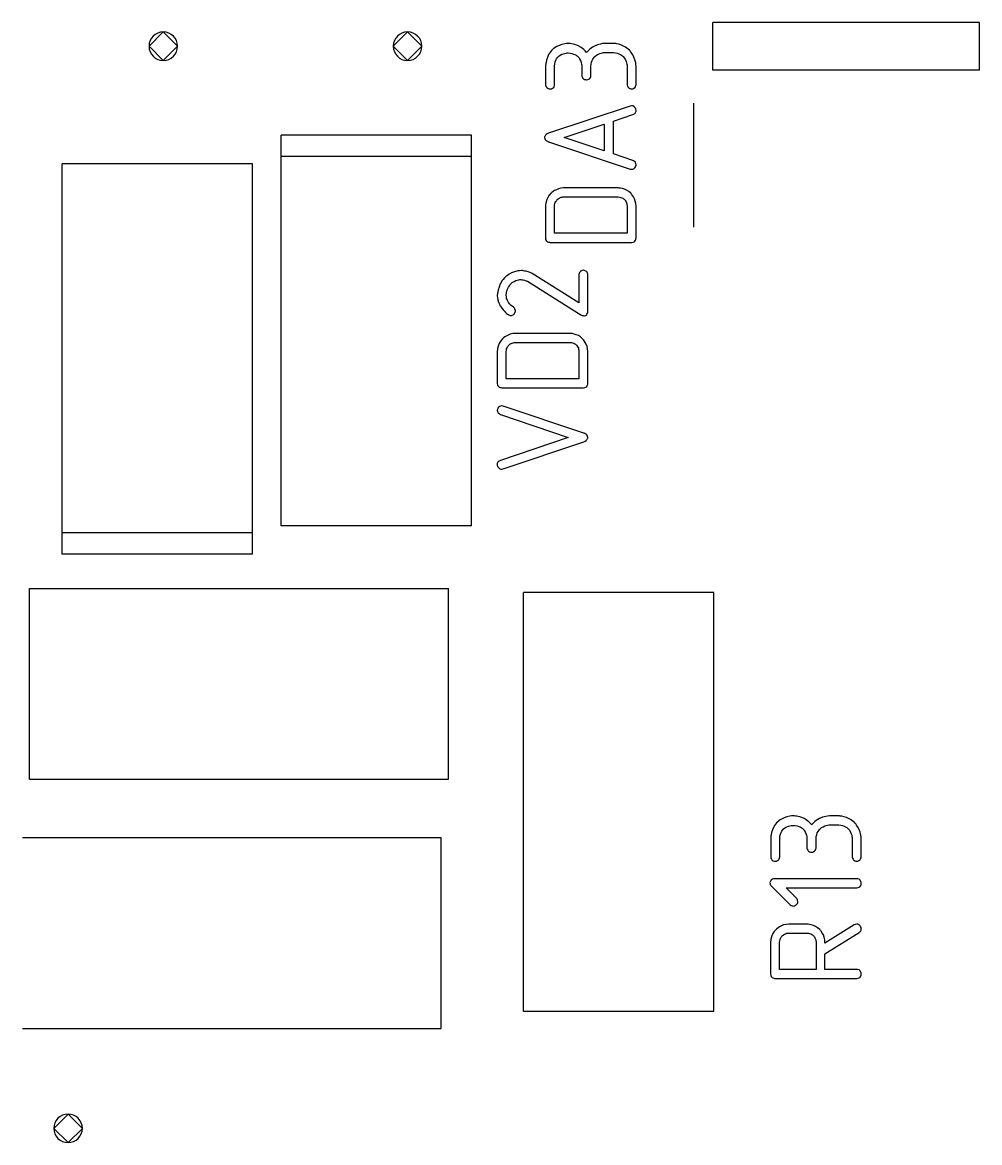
# Model space of a CAD drawing. Header units: inches. Extents: x 0 to 594, y -420 to 0.
# Drawn here: x 249.08 to 259.14, y -162.03 to -150.27 of the extents above; entities that cross this region are included whole.
import ezdxf

# ---------------------------------------------------------------- set-up
doc = ezdxf.new("R2010")
doc.units = ezdxf.units.IN
doc.header["$MEASUREMENT"] = 0

msp = doc.modelspace()

# ---------------------------------------------------------------- linework, layer by layer
at = {"color": 18, "true_color": 0x000000}
for p, q in [((259.135, -150.268), (256.335, -150.268)), ((256.335, -150.768), (256.335, -150.268)), ((259.135, -150.768), (259.135, -150.268)), ((250.562, -150.368), (250.412, -150.518)), ((250.712, -150.518), (250.562, -150.368)), ((253.127, -150.368), (252.977, -150.518)), ((253.277, -150.518), (253.127, -150.368)), ((250.412, -150.518), (250.562, -150.668)), ((250.562, -150.668), (250.712, -150.518)), ((252.977, -150.518), (253.127, -150.668)), ((253.127, -150.668), (253.277, -150.518)), ((254.627, -150.577), (254.617, -150.591)), ((254.638, -150.563), (254.627, -150.577)), ((254.651, -150.551), (254.638, -150.563)), ((254.652, -150.549), (254.651, -150.551)), ((254.653, -150.548), (254.652, -150.549)), ((254.658, -150.545), (254.653, -150.548)), ((254.663, -150.541), (254.658, -150.545)), ((254.677, -150.531), (254.663, -150.541)), ((254.696, -150.52), (254.677, -150.531)), ((254.72, -150.51), (254.696, -150.52)), ((254.748, -150.5), (254.72, -150.51)), ((254.779, -150.493), (254.748, -150.5)), ((254.796, -150.49), (254.779, -150.493)), ((254.814, -150.49), (254.796, -150.49)), ((254.817, -150.49), (254.814, -150.49)), ((254.824, -150.49), (254.817, -150.49)), ((254.835, -150.491), (254.824, -150.49)), ((254.849, -150.493), (254.835, -150.491)), ((254.866, -150.497), (254.849, -150.493)), ((254.883, -150.501), (254.866, -150.497)), ((254.903, -150.507), (254.883, -150.501)), ((254.921, -150.514), (254.903, -150.507)), ((254.923, -150.515), (254.921, -150.514)), ((254.93, -150.518), (254.923, -150.515)), ((254.938, -150.524), (254.93, -150.518)), ((254.949, -150.531), (254.938, -150.524)), ((254.964, -150.541), (254.949, -150.531)), ((254.978, -150.552), (254.964, -150.541)), ((254.993, -150.566), (254.978, -150.552)), ((255.007, -150.583), (254.993, -150.566)), ((255.009, -150.582), (255.007, -150.583)), ((255.013, -150.576), (255.009, -150.582)), ((255.02, -150.569), (255.013, -150.576)), ((255.03, -150.56), (255.02, -150.569)), ((255.041, -150.549), (255.03, -150.56)), ((255.055, -150.539), (255.041, -150.549)), ((255.071, -150.528), (255.055, -150.539)), ((255.089, -150.518), (255.071, -150.528)), ((255.092, -150.517), (255.089, -150.518)), ((255.097, -150.514), (255.092, -150.517)), ((255.107, -150.51), (255.097, -150.514)), ((255.121, -150.504), (255.107, -150.51)), ((255.137, -150.5), (255.121, -150.504)), ((255.155, -150.496), (255.137, -150.5)), ((255.175, -150.491), (255.155, -150.496)), ((255.161, -150.59), (255.175, -150.587)), ((255.196, -150.49), (255.175, -150.491)), ((255.175, -150.587), (255.186, -150.584)), ((255.186, -150.584), (255.193, -150.584)), ((255.193, -150.584), (255.196, -150.584)), ((255.291, -150.49), (255.196, -150.49)), ((255.196, -150.584), (255.291, -150.584)), ((255.292, -150.49), (255.291, -150.49)), ((255.291, -150.584), (255.312, -150.586)), ((255.295, -150.49), (255.292, -150.49)), ((255.3, -150.49), (255.295, -150.49)), ((255.308, -150.491), (255.3, -150.49)), ((255.315, -150.491), (255.308, -150.491)), ((255.312, -150.586), (255.331, -150.591)), ((255.324, -150.494), (255.315, -150.491)), ((255.348, -150.498), (255.324, -150.494)), ((255.374, -150.507), (255.348, -150.498)), ((255.402, -150.52), (255.374, -150.507)), ((255.416, -150.528), (255.402, -150.52)), ((255.43, -150.537), (255.416, -150.528)), ((255.444, -150.548), (255.43, -150.537)), ((255.458, -150.56), (255.444, -150.548)), ((255.46, -150.562), (255.458, -150.56)), ((255.461, -150.563), (255.46, -150.562)), ((255.464, -150.568), (255.461, -150.563)), ((255.47, -150.573), (255.464, -150.568)), ((255.479, -150.587), (255.47, -150.573)), ((255.492, -150.608), (255.479, -150.587)), ((254.58, -150.7), (254.579, -150.71)), ((254.582, -150.689), (254.58, -150.7)), ((254.586, -150.665), (254.582, -150.689)), ((254.596, -150.635), (254.586, -150.665)), ((254.608, -150.606), (254.596, -150.635)), ((254.617, -150.591), (254.608, -150.606)), ((254.672, -150.728), (254.673, -150.704)), ((254.673, -150.704), (254.679, -150.683)), ((254.679, -150.683), (254.686, -150.665)), ((254.686, -150.665), (254.693, -150.649)), ((254.693, -150.649), (254.701, -150.638)), ((254.701, -150.638), (254.708, -150.63)), ((254.708, -150.63), (254.714, -150.624)), ((254.714, -150.624), (254.715, -150.623)), ((254.715, -150.623), (254.731, -150.611)), ((254.731, -150.611), (254.748, -150.603)), ((254.748, -150.603), (254.763, -150.597)), ((254.763, -150.597), (254.779, -150.593)), ((254.779, -150.593), (254.793, -150.59)), ((254.793, -150.59), (254.803, -150.589)), ((254.803, -150.589), (254.81, -150.589)), ((254.81, -150.589), (254.813, -150.589)), ((254.813, -150.589), (254.834, -150.59)), ((254.834, -150.59), (254.854, -150.594)), ((254.854, -150.594), (254.871, -150.6)), ((254.871, -150.6), (254.885, -150.606)), ((254.885, -150.606), (254.897, -150.613)), ((254.897, -150.613), (254.906, -150.618)), ((254.906, -150.618), (254.911, -150.623)), ((254.911, -150.623), (254.913, -150.624)), ((254.913, -150.624), (254.928, -150.639)), ((254.928, -150.639), (254.938, -150.658)), ((254.938, -150.658), (254.947, -150.675)), ((254.947, -150.675), (254.952, -150.692)), ((254.952, -150.692), (254.955, -150.706)), ((255.054, -150.707), (255.059, -150.687)), ((255.059, -150.687), (255.065, -150.669)), ((255.065, -150.669), (255.074, -150.655)), ((255.074, -150.655), (255.081, -150.642)), ((255.081, -150.642), (255.088, -150.634)), ((255.088, -150.634), (255.093, -150.628)), ((255.093, -150.628), (255.095, -150.627)), ((255.095, -150.627), (255.112, -150.613)), ((255.112, -150.613), (255.128, -150.603)), ((255.128, -150.603), (255.145, -150.594)), ((255.145, -150.594), (255.161, -150.59)), ((255.331, -150.591), (255.348, -150.597)), ((255.348, -150.597), (255.364, -150.606)), ((255.364, -150.606), (255.375, -150.613)), ((255.375, -150.613), (255.385, -150.62)), ((255.385, -150.62), (255.391, -150.625)), ((255.391, -150.625), (255.392, -150.627)), ((255.392, -150.627), (255.406, -150.644)), ((255.406, -150.644), (255.416, -150.661)), ((255.416, -150.661), (255.423, -150.677)), ((255.423, -150.677), (255.427, -150.693)), ((255.427, -150.693), (255.43, -150.707)), ((255.505, -150.632), (255.492, -150.608)), ((255.516, -150.661), (255.505, -150.632)), ((255.525, -150.693), (255.516, -150.661)), ((255.526, -150.71), (255.525, -150.693)), ((254.579, -150.71), (254.577, -150.717)), ((254.577, -150.717), (254.577, -150.927)), ((254.577, -150.717), (254.577, -150.717)), ((254.672, -150.921), (254.672, -150.728)), ((254.955, -150.706), (254.956, -150.717)), ((254.956, -150.717), (254.958, -150.725)), ((254.958, -150.725), (254.958, -150.831)), ((255.052, -150.728), (255.054, -150.707)), ((255.052, -150.827), (255.052, -150.728)), ((255.43, -150.707), (255.433, -150.718)), ((255.433, -150.718), (255.433, -150.927)), ((255.527, -150.728), (255.526, -150.71)), ((255.527, -150.921), (255.527, -150.728)), ((259.135, -150.768), (256.335, -150.768)), ((254.577, -150.927), (254.58, -150.934)), ((254.58, -150.934), (254.584, -150.944)), ((254.666, -150.943), (254.67, -150.931)), ((254.67, -150.931), (254.672, -150.921)), ((254.958, -150.831), (254.961, -150.838)), ((254.961, -150.838), (254.966, -150.849)), ((254.966, -150.849), (254.972, -150.857)), ((254.972, -150.857), (254.973, -150.859)), ((254.973, -150.859), (254.975, -150.859)), ((254.975, -150.859), (254.986, -150.866)), ((254.986, -150.866), (254.996, -150.869)), ((254.996, -150.869), (255.003, -150.871)), ((255.003, -150.871), (255.004, -150.871)), ((255.004, -150.871), (255.006, -150.871)), ((255.006, -150.871), (255.019, -150.869)), ((255.019, -150.869), (255.03, -150.864)), ((255.03, -150.864), (255.037, -150.859)), ((255.037, -150.859), (255.038, -150.858)), ((255.038, -150.858), (255.04, -150.858)), ((255.04, -150.858), (255.047, -150.847)), ((255.047, -150.847), (255.051, -150.835)), ((255.051, -150.835), (255.052, -150.827)), ((255.433, -150.927), (255.436, -150.934)), ((255.436, -150.934), (255.441, -150.945)), ((255.522, -150.943), (255.526, -150.931)), ((255.526, -150.931), (255.527, -150.921)), ((254.584, -150.944), (254.59, -150.951)), ((254.59, -150.951), (254.591, -150.954)), ((254.591, -150.954), (254.593, -150.954)), ((254.593, -150.954), (254.604, -150.961)), ((254.604, -150.961), (254.615, -150.964)), ((254.615, -150.964), (254.622, -150.965)), ((254.622, -150.965), (254.624, -150.965)), ((254.624, -150.965), (254.625, -150.965)), ((254.625, -150.965), (254.639, -150.964)), ((254.639, -150.964), (254.649, -150.959)), ((254.649, -150.959), (254.656, -150.955)), ((254.656, -150.955), (254.659, -150.954)), ((254.659, -150.954), (254.666, -150.943)), ((255.441, -150.945), (255.447, -150.951)), ((255.447, -150.951), (255.448, -150.954)), ((255.448, -150.954), (255.45, -150.954)), ((255.45, -150.954), (255.461, -150.961)), ((255.461, -150.961), (255.471, -150.964)), ((255.471, -150.964), (255.478, -150.965)), ((255.478, -150.965), (255.479, -150.965)), ((255.479, -150.965), (255.481, -150.965)), ((255.481, -150.965), (255.494, -150.964)), ((255.494, -150.964), (255.505, -150.959)), ((255.505, -150.959), (255.512, -150.955)), ((255.512, -150.955), (255.513, -150.954)), ((255.513, -150.954), (255.515, -150.954)), ((255.515, -150.954), (255.522, -150.943)), ((255.465, -151.147), (254.608, -151.432)), ((255.482, -151.144), (255.465, -151.147)), ((255.484, -151.144), (255.482, -151.144)), ((255.485, -151.144), (255.484, -151.144)), ((255.494, -151.146), (255.485, -151.144)), ((255.503, -151.151), (255.494, -151.146)), ((255.509, -151.154), (255.503, -151.151)), ((255.515, -151.16), (255.509, -151.154)), ((255.516, -151.162), (255.515, -151.16)), ((255.52, -151.169), (255.516, -151.162)), ((255.526, -151.181), (255.52, -151.169)), ((256.135, -152.418), (256.135, -151.118)), ((255.289, -151.305), (255.495, -151.236)), ((255.495, -151.236), (255.503, -151.231)), ((255.503, -151.231), (255.509, -151.229)), ((255.509, -151.229), (255.515, -151.224)), ((255.515, -151.224), (255.518, -151.222)), ((255.518, -151.222), (255.522, -151.216)), ((255.522, -151.216), (255.523, -151.215)), ((255.523, -151.215), (255.526, -151.206)), ((255.527, -151.193), (255.526, -151.181)), ((255.526, -151.206), (255.527, -151.199)), ((255.527, -151.199), (255.527, -151.193)), ((254.773, -151.477), (255.192, -151.337)), ((255.192, -151.337), (255.192, -151.618)), ((255.192, -151.337), (255.192, -151.337)), ((255.289, -151.65), (255.289, -151.305)), ((253.184, -151.454), (251.799, -151.454)), ((251.799, -155.554), (251.799, -151.454)), ((253.799, -151.454), (253.184, -151.454)), ((253.799, -155.554), (253.799, -151.454)), ((254.569, -151.466), (254.567, -151.471)), ((254.567, -151.471), (254.567, -151.477)), ((254.567, -151.471), (254.567, -151.471)), ((254.567, -151.477), (254.569, -151.488)), ((254.573, -151.46), (254.569, -151.466)), ((254.569, -151.488), (254.573, -151.497)), ((254.577, -151.451), (254.573, -151.46)), ((254.573, -151.497), (254.58, -151.505)), ((254.584, -151.444), (254.577, -151.451)), ((254.58, -151.505), (254.587, -151.511)), ((254.594, -151.437), (254.584, -151.444)), ((254.587, -151.511), (254.596, -151.516)), ((254.608, -151.432), (254.594, -151.437)), ((254.596, -151.516), (254.601, -151.519)), ((254.601, -151.519), (254.607, -151.52)), ((254.607, -151.52), (254.608, -151.522)), ((254.608, -151.522), (255.465, -151.808)), ((255.192, -151.618), (254.773, -151.477)), ((249.499, -155.854), (249.499, -151.754)), ((251.499, -151.754), (249.499, -151.754)), ((251.499, -155.854), (251.499, -151.754)), ((253.799, -151.678), (251.799, -151.678)), ((253.799, -152.008), (253.799, -151.678)), ((255.495, -151.719), (255.289, -151.65)), ((255.498, -151.721), (255.495, -151.719)), ((255.503, -151.723), (255.498, -151.721)), ((255.512, -151.728), (255.503, -151.723)), ((255.52, -151.736), (255.512, -151.728)), ((255.522, -151.738), (255.52, -151.736)), ((255.523, -151.743), (255.522, -151.738)), ((255.526, -151.752), (255.523, -151.743)), ((255.527, -151.762), (255.526, -151.752)), ((255.527, -151.764), (255.527, -151.762)), ((255.465, -151.808), (255.482, -151.811)), ((255.482, -151.811), (255.489, -151.809)), ((255.489, -151.809), (255.495, -151.808)), ((255.495, -151.808), (255.506, -151.802)), ((255.506, -151.802), (255.512, -151.798)), ((255.512, -151.798), (255.515, -151.795)), ((255.515, -151.795), (255.522, -151.784)), ((255.522, -151.784), (255.526, -151.773)), ((255.526, -151.773), (255.527, -151.764)), ((254.6, -152.107), (254.59, -152.129)), ((254.614, -152.084), (254.6, -152.107)), ((254.632, -152.063), (254.614, -152.084)), ((254.635, -152.06), (254.632, -152.063)), ((254.642, -152.055), (254.635, -152.06)), ((254.655, -152.045), (254.642, -152.055)), ((254.67, -152.035), (254.655, -152.045)), ((254.69, -152.025), (254.67, -152.035)), ((254.713, -152.015), (254.69, -152.025)), ((254.71, -152.12), (254.721, -152.113)), ((254.738, -152.01), (254.713, -152.015)), ((254.721, -152.113), (254.732, -152.108)), ((254.732, -152.108), (254.742, -152.104)), ((254.766, -152.007), (254.738, -152.01)), ((254.742, -152.104), (254.752, -152.103)), ((254.752, -152.103), (254.759, -152.101)), ((254.759, -152.101), (254.765, -152.101)), ((254.765, -152.101), (254.766, -152.101)), ((255.337, -152.007), (254.766, -152.007)), ((254.766, -152.101), (255.339, -152.101)), ((255.339, -152.007), (255.337, -152.007)), ((255.34, -152.007), (255.339, -152.007)), ((255.339, -152.101), (255.354, -152.103)), ((255.344, -152.007), (255.34, -152.007)), ((255.35, -152.008), (255.344, -152.007)), ((255.365, -152.01), (255.35, -152.008)), ((255.354, -152.103), (255.367, -152.106)), ((255.384, -152.014), (255.365, -152.01)), ((255.367, -152.106), (255.379, -152.11)), ((255.379, -152.11), (255.389, -152.115)), ((255.405, -152.021), (255.384, -152.014)), ((255.389, -152.115), (255.396, -152.121)), ((255.427, -152.031), (255.405, -152.021)), ((255.45, -152.045), (255.427, -152.031)), ((255.472, -152.063), (255.45, -152.045)), ((255.475, -152.066), (255.472, -152.063)), ((255.481, -152.073), (255.475, -152.066)), ((255.489, -152.086), (255.481, -152.073)), ((255.499, -152.101), (255.489, -152.086)), ((255.511, -152.121), (255.499, -152.101)), ((254.577, -152.184), (254.576, -152.19)), ((254.576, -152.19), (254.576, -152.531)), ((254.576, -152.19), (254.576, -152.19)), ((254.579, -152.169), (254.577, -152.184)), ((254.583, -152.151), (254.579, -152.169)), ((254.59, -152.129), (254.583, -152.151)), ((254.67, -152.197), (254.672, -152.183)), ((254.67, -152.483), (254.67, -152.197)), ((254.672, -152.183), (254.675, -152.169)), ((254.672, -152.183), (254.672, -152.183)), ((254.675, -152.169), (254.679, -152.158)), ((254.679, -152.158), (254.684, -152.148)), ((254.684, -152.148), (254.69, -152.141)), ((254.69, -152.141), (254.694, -152.134)), ((254.694, -152.134), (254.697, -152.131)), ((254.697, -152.131), (254.699, -152.129)), ((254.699, -152.129), (254.71, -152.12)), ((255.396, -152.121), (255.403, -152.125)), ((255.403, -152.125), (255.406, -152.128)), ((255.406, -152.128), (255.408, -152.129)), ((255.408, -152.129), (255.416, -152.141)), ((255.416, -152.141), (255.422, -152.152)), ((255.422, -152.152), (255.427, -152.163)), ((255.427, -152.163), (255.43, -152.173)), ((255.43, -152.173), (255.432, -152.183)), ((255.432, -152.183), (255.433, -152.19)), ((255.433, -152.19), (255.433, -152.483)), ((255.519, -152.144), (255.511, -152.121)), ((255.525, -152.169), (255.519, -152.144)), ((255.527, -152.197), (255.525, -152.169)), ((255.527, -152.533), (255.527, -152.197)), ((254.576, -152.531), (254.577, -152.547)), ((254.577, -152.547), (254.583, -152.558)), ((254.583, -152.558), (254.591, -152.566)), ((254.591, -152.566), (254.6, -152.572)), ((254.6, -152.572), (254.608, -152.575)), ((254.608, -152.575), (254.617, -152.576)), ((254.617, -152.576), (254.622, -152.578)), ((254.622, -152.578), (254.624, -152.578)), ((254.624, -152.578), (255.481, -152.578)), ((255.433, -152.483), (254.67, -152.483)), ((255.481, -152.578), (255.496, -152.576)), ((255.496, -152.576), (255.508, -152.571)), ((255.508, -152.571), (255.516, -152.564)), ((255.516, -152.564), (255.522, -152.554)), ((255.522, -152.554), (255.525, -152.545)), ((255.525, -152.545), (255.526, -152.538)), ((255.526, -152.538), (255.527, -152.533)), ((254.157, -152.939), (254.151, -152.945)), ((254.164, -152.934), (254.157, -152.939)), ((254.172, -152.928), (254.164, -152.934)), ((254.193, -152.913), (254.172, -152.928)), ((254.219, -152.899), (254.193, -152.913)), ((254.25, -152.887), (254.219, -152.899)), ((254.284, -152.877), (254.25, -152.887)), ((254.302, -152.876), (254.284, -152.877)), ((254.32, -152.875), (254.302, -152.876)), ((254.323, -152.875), (254.32, -152.875)), ((254.33, -152.875), (254.323, -152.875)), ((254.341, -152.876), (254.33, -152.875)), ((254.357, -152.879), (254.341, -152.876)), ((254.374, -152.882), (254.357, -152.879)), ((254.394, -152.887), (254.374, -152.882)), ((254.415, -152.896), (254.394, -152.887)), ((254.437, -152.906), (254.415, -152.896)), ((254.927, -153.213), (254.437, -152.906)), ((254.928, -152.906), (254.927, -152.914)), ((254.927, -152.914), (254.927, -153.213)), ((254.934, -152.894), (254.928, -152.906)), ((254.936, -152.89), (254.934, -152.894)), ((254.942, -152.884), (254.936, -152.89)), ((254.945, -152.882), (254.942, -152.884)), ((254.952, -152.877), (254.945, -152.882)), ((254.962, -152.873), (254.952, -152.877)), ((254.974, -152.87), (254.962, -152.873)), ((254.977, -152.87), (254.974, -152.87)), ((254.984, -152.872), (254.977, -152.87)), ((254.994, -152.876), (254.984, -152.872)), ((255.005, -152.883), (254.994, -152.876)), ((255.008, -152.884), (255.005, -152.883)), ((255.012, -152.892), (255.008, -152.884)), ((255.018, -152.901), (255.012, -152.892)), ((255.02, -152.908), (255.018, -152.901)), ((255.021, -152.917), (255.02, -152.908)), ((255.021, -153.306), (255.021, -152.917)), ((254.088, -153.047), (254.079, -153.076)), ((254.1, -153.014), (254.088, -153.047)), ((254.109, -152.999), (254.1, -153.014)), ((254.119, -152.983), (254.109, -152.999)), ((254.131, -152.968), (254.119, -152.983)), ((254.144, -152.952), (254.131, -152.968)), ((254.146, -152.951), (254.144, -152.952)), ((254.147, -152.949), (254.146, -152.951)), ((254.151, -152.945), (254.147, -152.949)), ((254.177, -153.069), (254.188, -153.048)), ((254.188, -153.048), (254.198, -153.033)), ((254.198, -153.033), (254.203, -153.025)), ((254.203, -153.025), (254.206, -153.021)), ((254.206, -153.021), (254.209, -153.018)), ((254.209, -153.018), (254.21, -153.017)), ((254.21, -153.017), (254.227, -153.001)), ((254.227, -153.001), (254.246, -152.989)), ((254.246, -152.989), (254.264, -152.98)), ((254.264, -152.98), (254.279, -152.975)), ((254.279, -152.975), (254.295, -152.972)), ((254.295, -152.972), (254.306, -152.969)), ((254.306, -152.969), (254.313, -152.969)), ((254.313, -152.969), (254.315, -152.969)), ((254.315, -152.969), (254.316, -152.969)), ((254.316, -152.969), (254.329, -152.97)), ((254.329, -152.97), (254.341, -152.972)), ((254.341, -152.972), (254.354, -152.975)), ((254.354, -152.975), (254.364, -152.978)), ((254.364, -152.978), (254.374, -152.982)), ((254.374, -152.982), (254.381, -152.985)), ((254.381, -152.985), (254.387, -152.986)), ((254.387, -152.986), (254.388, -152.987)), ((254.388, -152.987), (254.948, -153.338)), ((254.071, -153.123), (254.069, -153.13)), ((254.069, -153.13), (254.069, -153.141)), ((254.069, -153.13), (254.069, -153.13)), ((254.069, -153.141), (254.071, -153.159)), ((254.072, -153.113), (254.071, -153.123)), ((254.071, -153.159), (254.074, -153.178)), ((254.074, -153.102), (254.072, -153.113)), ((254.079, -153.076), (254.074, -153.102)), ((254.164, -153.134), (254.165, -153.109)), ((254.164, -153.14), (254.164, -153.134)), ((254.165, -153.147), (254.164, -153.14)), ((254.165, -153.109), (254.168, -153.097)), ((254.167, -153.155), (254.165, -153.147)), ((254.168, -153.166), (254.167, -153.155)), ((254.168, -153.097), (254.169, -153.089)), ((254.172, -153.178), (254.168, -153.166)), ((254.169, -153.089), (254.172, -153.08)), ((254.172, -153.08), (254.175, -153.075)), ((254.175, -153.075), (254.177, -153.071)), ((254.177, -153.071), (254.177, -153.069)), ((254.074, -153.178), (254.076, -153.185)), ((254.076, -153.185), (254.078, -153.19)), ((254.078, -153.19), (254.079, -153.193)), ((254.079, -153.193), (254.079, -153.195)), ((254.079, -153.195), (254.086, -153.214)), ((254.086, -153.214), (254.095, -153.233)), ((254.095, -153.233), (254.098, -153.24)), ((254.098, -153.24), (254.1, -153.245)), ((254.1, -153.245), (254.102, -153.248)), ((254.102, -153.248), (254.103, -153.25)), ((254.103, -153.25), (254.116, -153.269)), ((254.116, -153.269), (254.13, -153.288)), ((254.13, -153.288), (254.144, -153.302)), ((254.177, -153.19), (254.172, -153.178)), ((254.184, -153.203), (254.177, -153.19)), ((254.185, -153.204), (254.184, -153.203)), ((254.188, -153.209), (254.185, -153.204)), ((254.192, -153.214), (254.188, -153.209)), ((254.198, -153.223), (254.192, -153.214)), ((254.206, -153.231), (254.198, -153.223)), ((254.216, -153.241), (254.206, -153.231)), ((254.239, -153.258), (254.216, -153.241)), ((254.24, -153.259), (254.239, -153.258)), ((254.244, -153.262), (254.24, -153.259)), ((254.25, -153.268), (254.244, -153.262)), ((254.255, -153.276), (254.25, -153.268)), ((254.26, -153.298), (254.255, -153.276)), ((254.144, -153.302), (254.157, -153.314)), ((254.157, -153.314), (254.168, -153.326)), ((254.168, -153.326), (254.178, -153.333)), ((254.178, -153.333), (254.184, -153.337)), ((254.184, -153.337), (254.186, -153.338)), ((254.186, -153.338), (254.198, -153.343)), ((254.198, -153.343), (254.206, -153.345)), ((254.206, -153.345), (254.212, -153.347)), ((254.212, -153.347), (254.213, -153.347)), ((254.213, -153.347), (254.22, -153.345)), ((254.22, -153.345), (254.227, -153.344)), ((254.227, -153.344), (254.237, -153.338)), ((254.237, -153.338), (254.244, -153.334)), ((254.244, -153.334), (254.247, -153.331)), ((254.247, -153.331), (254.254, -153.32)), ((254.254, -153.32), (254.258, -153.309)), ((254.258, -153.309), (254.26, -153.3)), ((254.26, -153.3), (254.26, -153.298)), ((254.948, -153.338), (254.962, -153.345)), ((254.962, -153.345), (254.973, -153.348)), ((254.973, -153.348), (254.98, -153.35)), ((254.98, -153.35), (254.983, -153.35)), ((254.983, -153.35), (254.996, -153.347)), ((254.996, -153.347), (255.005, -153.341)), ((255.005, -153.341), (255.011, -153.333)), ((255.011, -153.333), (255.017, -153.323)), ((255.017, -153.323), (255.02, -153.314)), ((255.02, -153.314), (255.021, -153.306)), ((254.093, -153.634), (254.084, -153.657)), ((254.107, -153.612), (254.093, -153.634)), ((254.126, -153.591), (254.107, -153.612)), ((254.129, -153.588), (254.126, -153.591)), ((254.136, -153.582), (254.129, -153.588)), ((254.148, -153.572), (254.136, -153.582)), ((254.164, -153.563), (254.148, -153.572)), ((254.184, -153.553), (254.164, -153.563)), ((254.206, -153.543), (254.184, -153.553)), ((254.203, -153.647), (254.215, -153.64)), ((254.232, -153.537), (254.206, -153.543)), ((254.215, -153.64), (254.226, -153.636)), ((254.226, -153.636), (254.236, -153.632)), ((254.26, -153.534), (254.232, -153.537)), ((254.236, -153.632), (254.246, -153.63)), ((254.246, -153.63), (254.253, -153.629)), ((254.253, -153.629), (254.258, -153.629)), ((254.258, -153.629), (254.26, -153.629)), ((254.831, -153.534), (254.26, -153.534)), ((254.26, -153.629), (254.832, -153.629)), ((254.832, -153.534), (254.831, -153.534)), ((254.833, -153.534), (254.832, -153.534)), ((254.832, -153.629), (254.848, -153.63)), ((254.838, -153.534), (254.833, -153.534)), ((254.843, -153.536), (254.838, -153.534)), ((254.859, -153.537), (254.843, -153.536)), ((254.848, -153.63), (254.86, -153.633)), ((254.877, -153.541), (254.859, -153.537)), ((254.86, -153.633), (254.873, -153.637)), ((254.873, -153.637), (254.883, -153.643)), ((254.898, -153.548), (254.877, -153.541)), ((254.883, -153.643), (254.89, -153.649)), ((254.921, -153.558), (254.898, -153.548)), ((254.943, -153.572), (254.921, -153.558)), ((254.966, -153.591), (254.943, -153.572)), ((254.969, -153.594), (254.966, -153.591)), ((254.974, -153.601), (254.969, -153.594)), ((254.983, -153.613), (254.974, -153.601)), ((254.993, -153.629), (254.983, -153.613)), ((255.004, -153.649), (254.993, -153.629)), ((254.071, -153.712), (254.069, -153.718)), ((254.069, -153.718), (254.069, -154.059)), ((254.069, -153.718), (254.069, -153.718)), ((254.072, -153.696), (254.071, -153.712)), ((254.076, -153.678), (254.072, -153.696)), ((254.084, -153.657), (254.076, -153.678)), ((254.164, -153.725), (254.165, -153.711)), ((254.164, -154.011), (254.164, -153.725)), ((254.165, -153.711), (254.168, -153.696)), ((254.165, -153.711), (254.165, -153.711)), ((254.168, -153.696), (254.172, -153.685)), ((254.172, -153.685), (254.178, -153.675)), ((254.178, -153.675), (254.184, -153.668)), ((254.184, -153.668), (254.188, -153.661)), ((254.188, -153.661), (254.191, -153.658)), ((254.191, -153.658), (254.192, -153.657)), ((254.192, -153.657), (254.203, -153.647)), ((254.89, -153.649), (254.897, -153.653)), ((254.897, -153.653), (254.9, -153.656)), ((254.9, -153.656), (254.901, -153.657)), ((254.901, -153.657), (254.91, -153.668)), ((254.91, -153.668), (254.915, -153.68)), ((254.915, -153.68), (254.921, -153.691)), ((254.921, -153.691), (254.924, -153.701)), ((254.924, -153.701), (254.925, -153.711)), ((254.925, -153.711), (254.927, -153.718)), ((254.927, -153.718), (254.927, -154.011)), ((255.012, -153.671), (255.004, -153.649)), ((255.018, -153.696), (255.012, -153.671)), ((255.021, -153.725), (255.018, -153.696)), ((255.021, -154.06), (255.021, -153.725)), ((254.069, -154.059), (254.071, -154.074)), ((254.071, -154.074), (254.076, -154.086)), ((254.076, -154.086), (254.085, -154.094)), ((254.085, -154.094), (254.093, -154.1)), ((254.093, -154.1), (254.102, -154.102)), ((254.102, -154.102), (254.11, -154.104)), ((254.11, -154.104), (254.116, -154.105)), ((254.116, -154.105), (254.117, -154.105)), ((254.117, -154.105), (254.974, -154.105)), ((254.927, -154.011), (254.164, -154.011)), ((254.974, -154.105), (254.99, -154.104)), ((254.99, -154.104), (255.001, -154.098)), ((255.001, -154.098), (255.01, -154.091)), ((255.01, -154.091), (255.015, -154.081)), ((255.015, -154.081), (255.018, -154.073)), ((255.018, -154.073), (255.02, -154.066)), ((255.02, -154.066), (255.021, -154.06)), ((254.071, -154.332), (254.069, -154.341)), ((254.069, -154.341), (254.069, -154.344)), ((254.069, -154.341), (254.069, -154.341)), ((254.069, -154.344), (254.071, -154.353)), ((254.075, -154.321), (254.071, -154.332)), ((254.082, -154.31), (254.075, -154.321)), ((254.085, -154.307), (254.082, -154.31)), ((254.092, -154.303), (254.085, -154.307)), ((254.102, -154.298), (254.092, -154.303)), ((254.116, -154.296), (254.102, -154.298)), ((254.133, -154.298), (254.116, -154.296)), ((254.98, -154.583), (254.133, -154.298)), ((254.071, -154.353), (254.074, -154.362)), ((254.074, -154.362), (254.078, -154.367)), ((254.078, -154.367), (254.079, -154.37)), ((254.079, -154.37), (254.088, -154.377)), ((254.088, -154.377), (254.095, -154.383)), ((254.095, -154.383), (254.1, -154.386)), ((254.1, -154.386), (254.103, -154.387)), ((254.103, -154.387), (254.815, -154.628)), ((254.981, -154.583), (254.98, -154.583)), ((254.983, -154.585), (254.981, -154.583)), ((254.99, -154.587), (254.983, -154.585)), ((255, -154.593), (254.99, -154.587)), ((254.815, -154.628), (254.102, -154.868)), ((254.133, -154.958), (254.98, -154.673)), ((254.98, -154.673), (254.994, -154.666)), ((254.994, -154.666), (255.004, -154.659)), ((255.01, -154.6), (255, -154.593)), ((255.004, -154.659), (255.011, -154.652)), ((255.011, -154.602), (255.01, -154.6)), ((255.014, -154.607), (255.011, -154.602)), ((255.011, -154.652), (255.015, -154.644)), ((255.017, -154.616), (255.014, -154.607)), ((255.015, -154.644), (255.018, -154.638)), ((255.021, -154.628), (255.017, -154.616)), ((255.018, -154.638), (255.021, -154.633)), ((255.021, -154.633), (255.021, -154.628)), ((254.074, -154.888), (254.069, -154.9)), ((254.069, -154.9), (254.069, -154.92)), ((254.069, -154.92), (254.072, -154.927)), ((254.072, -154.927), (254.076, -154.937)), ((254.075, -154.886), (254.074, -154.888)), ((254.079, -154.882), (254.075, -154.886)), ((254.076, -154.937), (254.082, -154.944)), ((254.089, -154.875), (254.079, -154.882)), ((254.102, -154.868), (254.089, -154.875)), ((254.082, -154.944), (254.084, -154.947)), ((254.084, -154.947), (254.085, -154.947)), ((254.085, -154.947), (254.096, -154.955)), ((254.096, -154.955), (254.106, -154.96)), ((254.106, -154.96), (254.113, -154.961)), ((254.113, -154.961), (254.115, -154.961)), ((254.115, -154.961), (254.116, -154.961)), ((254.116, -154.961), (254.133, -154.958)), ((249.499, -155.63), (249.499, -155.299)), ((251.499, -155.63), (249.499, -155.63)), ((253.799, -155.554), (251.799, -155.554)), ((250.113, -155.854), (249.499, -155.854)), ((251.499, -155.854), (250.113, -155.854)), ((249.156, -156.215), (253.556, -156.215)), ((249.156, -158.215), (249.156, -156.215)), ((253.556, -158.215), (253.556, -156.215)), ((254.345, -160.656), (254.345, -156.256)), ((256.345, -156.256), (254.345, -156.256)), ((256.345, -160.656), (256.345, -156.256)), ((249.156, -158.215), (253.556, -158.215)), ((256.981, -158.703), (256.973, -158.718)), ((256.991, -158.689), (256.981, -158.703)), ((257.002, -158.675), (256.991, -158.689)), ((257.015, -158.663), (257.002, -158.675)), ((257.016, -158.661), (257.015, -158.663)), ((257.018, -158.66), (257.016, -158.661)), ((257.022, -158.657), (257.018, -158.66)), ((257.028, -158.653), (257.022, -158.657)), ((257.042, -158.643), (257.028, -158.653)), ((257.06, -158.632), (257.042, -158.643)), ((257.084, -158.622), (257.06, -158.632)), ((257.112, -158.612), (257.084, -158.622)), ((257.143, -158.605), (257.112, -158.612)), ((257.128, -158.709), (257.143, -158.705)), ((257.16, -158.602), (257.143, -158.605)), ((257.143, -158.705), (257.157, -158.702)), ((257.157, -158.702), (257.167, -158.701)), ((257.178, -158.602), (257.16, -158.602)), ((257.167, -158.701), (257.174, -158.701)), ((257.174, -158.701), (257.177, -158.701)), ((257.177, -158.701), (257.198, -158.702)), ((257.181, -158.602), (257.178, -158.602)), ((257.188, -158.602), (257.181, -158.602)), ((257.2, -158.603), (257.188, -158.602)), ((257.198, -158.702), (257.218, -158.706)), ((257.214, -158.605), (257.2, -158.603)), ((257.231, -158.609), (257.214, -158.605)), ((257.248, -158.613), (257.231, -158.609)), ((257.267, -158.619), (257.248, -158.613)), ((257.286, -158.626), (257.267, -158.619)), ((257.287, -158.627), (257.286, -158.626)), ((257.294, -158.63), (257.287, -158.627)), ((257.303, -158.636), (257.294, -158.63)), ((257.314, -158.643), (257.303, -158.636)), ((257.328, -158.653), (257.314, -158.643)), ((257.342, -158.664), (257.328, -158.653)), ((257.357, -158.678), (257.342, -158.664)), ((257.372, -158.695), (257.357, -158.678)), ((257.373, -158.694), (257.372, -158.695)), ((257.377, -158.688), (257.373, -158.694)), ((257.384, -158.681), (257.377, -158.688)), ((257.394, -158.672), (257.384, -158.681)), ((257.405, -158.661), (257.394, -158.672)), ((257.42, -158.651), (257.405, -158.661)), ((257.435, -158.64), (257.42, -158.651)), ((257.453, -158.63), (257.435, -158.64)), ((257.456, -158.629), (257.453, -158.63)), ((257.462, -158.626), (257.456, -158.629)), ((257.472, -158.622), (257.462, -158.626)), ((257.486, -158.616), (257.472, -158.622)), ((257.501, -158.612), (257.486, -158.616)), ((257.52, -158.608), (257.501, -158.612)), ((257.51, -158.706), (257.525, -158.702)), ((257.539, -158.603), (257.52, -158.608)), ((257.525, -158.702), (257.539, -158.699)), ((257.56, -158.602), (257.539, -158.603)), ((257.539, -158.699), (257.551, -158.696)), ((257.551, -158.696), (257.558, -158.696)), ((257.558, -158.696), (257.56, -158.696)), ((257.655, -158.602), (257.56, -158.602)), ((257.56, -158.696), (257.655, -158.696)), ((257.656, -158.602), (257.655, -158.602)), ((257.655, -158.696), (257.676, -158.698)), ((257.659, -158.602), (257.656, -158.602)), ((257.665, -158.602), (257.659, -158.602)), ((257.672, -158.603), (257.665, -158.602)), ((257.679, -158.603), (257.672, -158.603)), ((257.676, -158.698), (257.696, -158.703)), ((257.689, -158.606), (257.679, -158.603)), ((257.713, -158.61), (257.689, -158.606)), ((257.696, -158.703), (257.713, -158.709)), ((257.738, -158.619), (257.713, -158.61)), ((257.766, -158.632), (257.738, -158.619)), ((257.78, -158.64), (257.766, -158.632)), ((257.794, -158.649), (257.78, -158.64)), ((257.809, -158.66), (257.794, -158.649)), ((257.823, -158.672), (257.809, -158.66)), ((257.824, -158.674), (257.823, -158.672)), ((257.826, -158.675), (257.824, -158.674)), ((257.828, -158.68), (257.826, -158.675)), ((257.834, -158.685), (257.828, -158.68)), ((257.844, -158.699), (257.834, -158.685)), ((257.857, -158.72), (257.844, -158.699)), ((256.943, -158.822), (256.942, -158.829)), ((256.944, -158.812), (256.943, -158.822)), ((256.946, -158.801), (256.944, -158.812)), ((256.95, -158.777), (256.946, -158.801)), ((256.96, -158.747), (256.95, -158.777)), ((256.973, -158.718), (256.96, -158.747)), ((257.036, -158.84), (257.037, -158.816)), ((257.037, -158.816), (257.043, -158.795)), ((257.043, -158.795), (257.05, -158.777)), ((257.05, -158.777), (257.057, -158.761)), ((257.057, -158.761), (257.066, -158.75)), ((257.066, -158.75), (257.073, -158.742)), ((257.073, -158.742), (257.078, -158.736)), ((257.078, -158.736), (257.08, -158.734)), ((257.08, -158.734), (257.095, -158.723)), ((257.095, -158.723), (257.112, -158.715)), ((257.112, -158.715), (257.128, -158.709)), ((257.218, -158.706), (257.235, -158.712)), ((257.235, -158.712), (257.249, -158.718)), ((257.249, -158.718), (257.262, -158.725)), ((257.262, -158.725), (257.27, -158.73)), ((257.27, -158.73), (257.276, -158.734)), ((257.276, -158.734), (257.277, -158.736)), ((257.277, -158.736), (257.293, -158.751)), ((257.293, -158.751), (257.303, -158.77)), ((257.303, -158.77), (257.311, -158.787)), ((257.311, -158.787), (257.317, -158.804)), ((257.317, -158.804), (257.319, -158.818)), ((257.319, -158.818), (257.321, -158.829)), ((257.417, -158.84), (257.418, -158.819)), ((257.418, -158.819), (257.424, -158.799)), ((257.424, -158.799), (257.429, -158.781)), ((257.429, -158.781), (257.438, -158.767)), ((257.438, -158.767), (257.445, -158.754)), ((257.445, -158.754), (257.452, -158.746)), ((257.452, -158.746), (257.458, -158.74)), ((257.458, -158.74), (257.459, -158.739)), ((257.459, -158.739), (257.476, -158.725)), ((257.476, -158.725), (257.493, -158.715)), ((257.493, -158.715), (257.51, -158.706)), ((257.713, -158.709), (257.728, -158.718)), ((257.728, -158.718), (257.74, -158.725)), ((257.74, -158.725), (257.749, -158.732)), ((257.749, -158.732), (257.755, -158.737)), ((257.755, -158.737), (257.756, -158.739)), ((257.756, -158.739), (257.771, -158.756)), ((257.771, -158.756), (257.78, -158.773)), ((257.78, -158.773), (257.787, -158.789)), ((257.787, -158.789), (257.792, -158.805)), ((257.792, -158.805), (257.794, -158.819)), ((257.794, -158.819), (257.797, -158.83)), ((257.869, -158.744), (257.857, -158.72)), ((257.88, -158.773), (257.869, -158.744)), ((257.889, -158.805), (257.88, -158.773)), ((257.89, -158.822), (257.889, -158.805)), ((257.892, -158.84), (257.89, -158.822)), ((253.482, -158.833), (249.082, -158.833)), ((253.482, -160.833), (253.482, -158.833)), ((256.942, -158.829), (256.942, -159.039)), ((256.942, -158.829), (256.942, -158.829)), ((257.036, -159.033), (257.036, -158.84)), ((257.321, -158.829), (257.322, -158.837)), ((257.322, -158.837), (257.322, -158.943)), ((257.415, -158.947), (257.417, -158.939)), ((257.417, -158.939), (257.417, -158.84)), ((257.797, -158.83), (257.797, -159.039)), ((257.892, -159.033), (257.892, -158.84)), ((256.942, -159.039), (256.944, -159.046)), ((256.944, -159.046), (256.949, -159.056)), ((256.949, -159.056), (256.954, -159.063)), ((257.023, -159.066), (257.03, -159.054)), ((257.03, -159.054), (257.035, -159.043)), ((257.035, -159.043), (257.036, -159.033)), ((257.322, -158.943), (257.325, -158.95)), ((257.325, -158.95), (257.331, -158.961)), ((257.331, -158.961), (257.336, -158.969)), ((257.336, -158.969), (257.338, -158.971)), ((257.338, -158.971), (257.339, -158.971)), ((257.339, -158.971), (257.35, -158.978)), ((257.35, -158.978), (257.36, -158.981)), ((257.36, -158.981), (257.367, -158.983)), ((257.367, -158.983), (257.369, -158.983)), ((257.369, -158.983), (257.37, -158.983)), ((257.37, -158.983), (257.383, -158.981)), ((257.383, -158.981), (257.394, -158.976)), ((257.394, -158.976), (257.401, -158.971)), ((257.401, -158.971), (257.403, -158.97)), ((257.403, -158.97), (257.404, -158.97)), ((257.404, -158.97), (257.411, -158.959)), ((257.411, -158.959), (257.415, -158.947)), ((257.797, -159.039), (257.8, -159.046)), ((257.8, -159.046), (257.806, -159.057)), ((257.806, -159.057), (257.811, -159.063)), ((257.879, -159.066), (257.886, -159.054)), ((257.886, -159.054), (257.89, -159.043)), ((257.89, -159.043), (257.892, -159.033)), ((256.954, -159.063), (256.956, -159.066)), ((256.956, -159.066), (256.957, -159.066)), ((256.957, -159.066), (256.968, -159.073)), ((256.968, -159.073), (256.98, -159.076)), ((256.98, -159.076), (256.987, -159.077)), ((256.987, -159.077), (256.988, -159.077)), ((256.988, -159.077), (256.99, -159.077)), ((256.99, -159.077), (257.004, -159.076)), ((257.004, -159.076), (257.014, -159.071)), ((257.014, -159.071), (257.021, -159.067)), ((257.021, -159.067), (257.023, -159.066)), ((257.811, -159.063), (257.813, -159.066)), ((257.813, -159.066), (257.814, -159.066)), ((257.814, -159.066), (257.826, -159.073)), ((257.826, -159.073), (257.835, -159.076)), ((257.835, -159.076), (257.842, -159.077)), ((257.842, -159.077), (257.844, -159.077)), ((257.844, -159.077), (257.845, -159.077)), ((257.845, -159.077), (257.858, -159.076)), ((257.858, -159.076), (257.869, -159.071)), ((257.869, -159.071), (257.876, -159.067)), ((257.876, -159.067), (257.878, -159.066)), ((257.878, -159.066), (257.879, -159.066)), ((256.939, -159.286), (256.935, -159.294)), ((256.947, -159.274), (256.939, -159.286)), ((256.95, -159.273), (256.947, -159.274)), ((256.959, -159.267), (256.95, -159.273)), ((256.971, -159.263), (256.959, -159.267)), ((256.988, -159.262), (256.971, -159.263)), ((257.845, -159.262), (256.988, -159.262)), ((257.847, -159.262), (257.845, -159.262)), ((257.849, -159.262), (257.847, -159.262)), ((257.858, -159.263), (257.849, -159.262)), ((257.869, -159.267), (257.858, -159.263)), ((257.88, -159.276), (257.869, -159.267)), ((257.882, -159.279), (257.88, -159.276)), ((257.886, -159.284), (257.882, -159.279)), ((257.89, -159.296), (257.886, -159.284)), ((256.935, -159.294), (256.933, -159.3)), ((256.933, -159.3), (256.933, -159.301)), ((256.933, -159.3), (256.933, -159.3)), ((256.933, -159.301), (256.935, -159.31)), ((256.935, -159.31), (256.936, -159.317)), ((256.936, -159.317), (256.937, -159.322)), ((256.937, -159.322), (256.939, -159.324)), ((256.939, -159.324), (256.943, -159.331)), ((256.943, -159.331), (256.949, -159.338)), ((256.949, -159.338), (256.953, -159.342)), ((256.953, -159.342), (256.954, -159.343)), ((256.954, -159.343), (257.146, -159.534)), ((257.212, -159.466), (257.102, -159.356)), ((257.102, -159.356), (257.845, -159.356)), ((257.845, -159.356), (257.861, -159.353)), ((257.861, -159.353), (257.872, -159.349)), ((257.872, -159.349), (257.878, -159.345)), ((257.878, -159.345), (257.88, -159.342)), ((257.88, -159.342), (257.888, -159.331)), ((257.888, -159.331), (257.89, -159.321)), ((257.892, -159.31), (257.89, -159.296)), ((257.89, -159.321), (257.892, -159.312)), ((257.892, -159.312), (257.892, -159.31)), ((257.215, -159.469), (257.212, -159.466)), ((257.212, -159.532), (257.221, -159.521)), ((257.219, -159.476), (257.215, -159.469)), ((257.224, -159.487), (257.219, -159.476)), ((257.221, -159.521), (257.225, -159.51)), ((257.226, -159.5), (257.224, -159.487)), ((257.225, -159.51), (257.226, -159.503)), ((257.226, -159.503), (257.226, -159.5)), ((257.146, -159.534), (257.157, -159.542)), ((257.157, -159.542), (257.169, -159.546)), ((257.169, -159.546), (257.176, -159.548)), ((257.176, -159.548), (257.177, -159.548)), ((257.177, -159.548), (257.178, -159.548)), ((257.178, -159.548), (257.186, -159.546)), ((257.186, -159.546), (257.191, -159.545)), ((257.191, -159.545), (257.202, -159.539)), ((257.202, -159.539), (257.209, -159.535)), ((257.209, -159.535), (257.211, -159.532)), ((257.211, -159.532), (257.212, -159.532)), ((257.054, -159.757), (257.035, -159.766)), ((257.077, -159.747), (257.054, -159.757)), ((257.102, -159.741), (257.077, -159.747)), ((257.131, -159.738), (257.102, -159.741)), ((257.321, -159.738), (257.131, -159.738)), ((257.322, -159.738), (257.321, -159.738)), ((257.324, -159.738), (257.322, -159.738)), ((257.328, -159.738), (257.324, -159.738)), ((257.334, -159.74), (257.328, -159.738)), ((257.349, -159.741), (257.334, -159.74)), ((257.367, -159.745), (257.349, -159.741)), ((257.389, -159.752), (257.367, -159.745)), ((257.411, -159.762), (257.389, -159.752)), ((257.434, -159.776), (257.411, -159.762)), ((257.818, -159.747), (257.511, -159.938)), ((257.83, -159.742), (257.818, -159.747)), ((257.845, -159.738), (257.83, -159.742)), ((257.847, -159.738), (257.845, -159.738)), ((257.848, -159.738), (257.847, -159.738)), ((257.857, -159.74), (257.848, -159.738)), ((257.868, -159.745), (257.857, -159.74)), ((257.873, -159.748), (257.868, -159.745)), ((257.879, -159.754), (257.873, -159.748)), ((257.88, -159.757), (257.879, -159.754)), ((257.885, -159.764), (257.88, -159.757)), ((257.89, -159.775), (257.885, -159.764)), ((256.954, -159.861), (256.947, -159.882)), ((256.964, -159.838), (256.954, -159.861)), ((256.978, -159.816), (256.964, -159.838)), ((256.997, -159.795), (256.978, -159.816)), ((256.999, -159.792), (256.997, -159.795)), ((257.006, -159.786), (256.999, -159.792)), ((257.019, -159.776), (257.006, -159.786)), ((257.035, -159.766), (257.019, -159.776)), ((257.043, -159.889), (257.049, -159.879)), ((257.049, -159.879), (257.054, -159.872)), ((257.054, -159.872), (257.059, -159.865)), ((257.059, -159.865), (257.061, -159.862)), ((257.061, -159.862), (257.063, -159.861)), ((257.063, -159.861), (257.074, -159.851)), ((257.074, -159.851), (257.085, -159.844)), ((257.085, -159.844), (257.097, -159.84)), ((257.097, -159.84), (257.107, -159.835)), ((257.107, -159.835), (257.116, -159.834)), ((257.116, -159.834), (257.123, -159.833)), ((257.123, -159.833), (257.129, -159.833)), ((257.129, -159.833), (257.131, -159.833)), ((257.131, -159.833), (257.322, -159.833)), ((257.322, -159.833), (257.338, -159.834)), ((257.338, -159.834), (257.35, -159.837)), ((257.35, -159.837), (257.363, -159.841)), ((257.363, -159.841), (257.373, -159.847)), ((257.373, -159.847), (257.38, -159.852)), ((257.38, -159.852), (257.387, -159.857)), ((257.387, -159.857), (257.39, -159.859)), ((257.39, -159.859), (257.391, -159.861)), ((257.391, -159.861), (257.4, -159.872)), ((257.4, -159.872), (257.405, -159.883)), ((257.456, -159.795), (257.434, -159.776)), ((257.459, -159.797), (257.456, -159.795)), ((257.465, -159.804), (257.459, -159.797)), ((257.473, -159.817), (257.465, -159.804)), ((257.483, -159.833), (257.473, -159.817)), ((257.494, -159.852), (257.483, -159.833)), ((257.503, -159.875), (257.494, -159.852)), ((257.508, -159.902), (257.503, -159.875)), ((257.511, -160.051), (257.871, -159.827)), ((257.871, -159.827), (257.879, -159.82)), ((257.879, -159.82), (257.885, -159.814)), ((257.885, -159.814), (257.888, -159.81)), ((257.888, -159.81), (257.889, -159.809)), ((257.889, -159.809), (257.89, -159.802)), ((257.892, -159.789), (257.89, -159.775)), ((257.89, -159.802), (257.892, -159.795)), ((257.892, -159.795), (257.892, -159.789)), ((256.942, -159.916), (256.94, -159.921)), ((256.94, -159.921), (256.94, -160.263)), ((256.94, -159.921), (256.94, -159.921)), ((256.943, -159.9), (256.942, -159.916)), ((256.947, -159.882), (256.943, -159.9)), ((257.035, -159.929), (257.036, -159.914)), ((257.035, -160.215), (257.035, -159.929)), ((257.036, -159.914), (257.039, -159.9)), ((257.036, -159.914), (257.036, -159.914)), ((257.039, -159.9), (257.043, -159.889)), ((257.405, -159.883), (257.411, -159.895)), ((257.411, -159.895), (257.414, -159.905)), ((257.414, -159.905), (257.415, -159.914)), ((257.415, -159.914), (257.417, -159.921)), ((257.417, -159.921), (257.417, -160.215)), ((257.511, -159.93), (257.508, -159.902)), ((257.511, -159.938), (257.511, -159.93)), ((257.511, -160.215), (257.511, -160.051)), ((257.417, -160.215), (257.035, -160.215)), ((257.845, -160.215), (257.511, -160.215)), ((257.847, -160.215), (257.845, -160.215)), ((257.849, -160.215), (257.847, -160.215)), ((257.858, -160.216), (257.849, -160.215)), ((257.869, -160.22), (257.858, -160.216)), ((257.88, -160.229), (257.869, -160.22)), ((257.882, -160.232), (257.88, -160.229)), ((257.886, -160.237), (257.882, -160.232)), ((256.94, -160.263), (256.942, -160.278)), ((256.942, -160.278), (256.947, -160.289)), ((256.947, -160.289), (256.956, -160.298)), ((256.956, -160.298), (256.964, -160.303)), ((256.964, -160.303), (256.973, -160.306)), ((256.973, -160.306), (256.981, -160.308)), ((256.981, -160.308), (256.987, -160.309)), ((256.987, -160.309), (256.988, -160.309)), ((256.988, -160.309), (257.845, -160.309)), ((257.845, -160.309), (257.861, -160.306)), ((257.861, -160.306), (257.872, -160.302)), ((257.872, -160.302), (257.878, -160.298)), ((257.878, -160.298), (257.88, -160.295)), ((257.88, -160.295), (257.888, -160.284)), ((257.89, -160.249), (257.886, -160.237)), ((257.888, -160.284), (257.89, -160.274)), ((257.892, -160.263), (257.89, -160.249)), ((257.89, -160.274), (257.892, -160.265)), ((257.892, -160.265), (257.892, -160.263)), ((256.345, -160.656), (254.345, -160.656)), ((249.082, -160.833), (253.482, -160.833)), ((249.562, -161.733), (249.412, -161.883)), ((249.712, -161.883), (249.562, -161.733)), ((249.412, -161.883), (249.562, -162.033)), ((249.562, -162.033), (249.712, -161.883))]:
    msp.add_line(p, q, dxfattribs=at)
for centre, start, end in [((250.562, -150.518), 90, 180), ((250.562, -150.518), 0, 90), ((253.127, -150.518), 90, 180), ((253.127, -150.518), 0, 90), ((250.562, -150.518), 180, 270), ((250.562, -150.518), 270, 0), ((253.127, -150.518), 180, 270), ((253.127, -150.518), 270, 0), ((249.562, -161.883), 90, 180), ((249.562, -161.883), 0, 90), ((249.562, -161.883), 180, 270), ((249.562, -161.883), 270, 0)]:
    msp.add_arc(centre, 0.15, start, end, dxfattribs=at)

doc.saveas('drawing.dxf')
